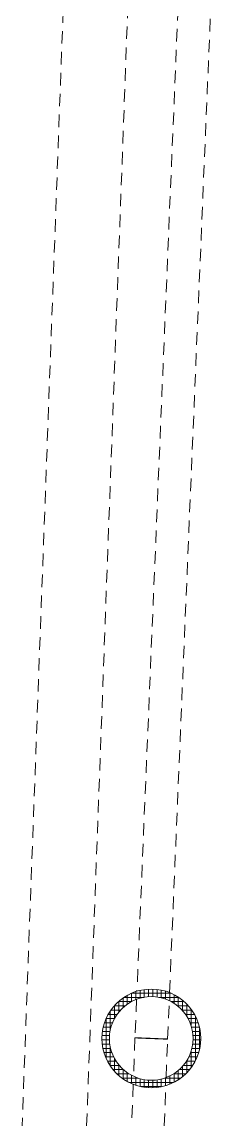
# Model space of a CAD drawing. Header units: metres. Extents: x -86 to 44, y -23 to 39.
# Drawn here: x 40.15 to 42.64, y -22.6 to -9.41 of the extents above; entities that cross this region are included whole.
import ezdxf

# ---------------------------------------------------------------- set-up
doc = ezdxf.new("R2010")
doc.units = ezdxf.units.M
doc.linetypes.add('_Strichliert - Mittel', pattern=[0.25, 0.15, -0.1])
for name, color, linetype, lineweight in [('A-GENM-____-MCUT', 7, 'Continuous', 9), ('A-GENM-____-OTLN', 7, 'Continuous', 9), ('P-PIPE-____-OTLN', 7, 'Continuous', 9)]:
    doc.layers.add(name, color=color, linetype=linetype, lineweight=lineweight)

# ---------------------------------------------------------------- blocks, each defined once
blk = doc.blocks.new('Schachtbauwerk - Schachtbauwerk_DN1000-V75--01_UG_OK_FFB_AF')
at = {"layer": 'A-GENM-____-OTLN'}
h = blk.add_hatch(dxfattribs=at)
h.set_pattern_fill('FP_12', color=256, style=0, pattern_type=2)
h.set_pattern_definition([(0, (-41.698, 21.556), (0, 0.0508), []), (90, (-41.698, 21.556), (-0.0508, 3e-18), [])])
h.paths.add_polyline_path([(0, -0.59), (0.085, -0.584), (0.169, -0.565), (0.245, -0.537), (0.319, -0.496), (0.386, -0.446), (0.446, -0.386), (0.496, -0.319), (0.538, -0.242), (0.566, -0.166), (0.584, -0.084), (0.59, 0), (0.584, 0.084), (0.566, 0.166), (0.537, 0.245), (0.496, 0.319), (0.444, 0.388), (0.386, 0.446), (0.319, 0.496), (0.245, 0.537), (0.166, 0.566), (0.084, 0.584), (0, 0.59), (-0.085, 0.584), (-0.167, 0.566), (-0.245, 0.537), (-0.319, 0.496), (-0.386, 0.446), (-0.446, 0.386), (-0.496, 0.319), (-0.537, 0.245), (-0.566, 0.166), (-0.584, 0.084), (-0.59, 0), (-0.584, -0.084), (-0.566, -0.166), (-0.537, -0.245), (-0.496, -0.319), (-0.446, -0.386), (-0.386, -0.446), (-0.319, -0.496), (-0.245, -0.537), (-0.166, -0.566), (-0.084, -0.584), (-0.022, -0.588)])
h.paths.add_polyline_path([(0, -0.5), (-0.078, -0.494), (-0.155, -0.476), (-0.227, -0.446), (-0.294, -0.405), (-0.354, -0.354), (-0.405, -0.294), (-0.446, -0.226), (-0.476, -0.155), (-0.494, -0.078), (-0.5, 0), (-0.494, 0.078), (-0.476, 0.155), (-0.446, 0.227), (-0.405, 0.294), (-0.354, 0.354), (-0.294, 0.405), (-0.227, 0.446), (-0.152, 0.476), (-0.078, 0.494), (0, 0.5), (0.078, 0.494), (0.155, 0.476), (0.227, 0.446), (0.294, 0.405), (0.354, 0.354), (0.405, 0.294), (0.446, 0.226), (0.476, 0.155), (0.494, 0.078), (0.5, 0), (0.494, -0.078), (0.476, -0.155), (0.446, -0.227), (0.405, -0.294), (0.354, -0.354), (0.294, -0.405), (0.227, -0.446), (0.152, -0.476), (0.078, -0.494), (0, -0.5)])
at = {"layer": 'A-GENM-____-MCUT'}
for radius, start, end in [(0.59, 360, 180), (0.5, 0, 180), (0.59, 180, 360), (0.5, 180, 0)]:
    blk.add_arc((0, 0), radius, start, end, dxfattribs=at)

msp = doc.modelspace()

# ---------------------------------------------------------------- linework, layer by layer
at = {"layer": 'P-PIPE-____-OTLN', "color": 253, "linetype": '_Strichliert - Mittel', "true_color": 0x999999}
for p, q in [((40.9024, -2.2704), (40.1547, -22.6018)), ((40.9253, -22.6018), (41.6719, -2.2987)), ((42.2467, -3.7445), (41.5262, -20.9922)), ((41.9158, -21.0095), (42.6363, -3.7617)), ((41.5221, -21.0896), (41.5029, -21.5482)), ((41.8926, -21.5645), (41.9118, -21.1054)), ((41.5029, -21.5489), (41.4854, -22.0079)), ((41.8751, -22.0224), (41.8926, -21.5638)), ((41.4817, -22.1038), (41.4627, -22.6018)), ((41.853, -22.6018), (41.8714, -22.1197))]:
    msp.add_line(p, q, dxfattribs=at)
for major_axis, ratio, start_param, end_param in [((-0.1948, 0.0081), 0.0042466, 4.9368033, 6.2831853), ((-0.1948, 0.0081), 0.0042466, 0, 0.3647185), ((-0.1949, 0.0074), 0.0051251, 4.712389, 6.2831853), ((-0.1949, 0.0074), 0.0051251, 0, 0.2243971), ((-0.1949, 0.0074), 0.0051251, 0.2243995, 0.4487944), ((-0.1948, 0.0081), 0.0042466, 0.3647185, 0.448799), ((-0.1948, 0.0081), 0.0042466, 0.4488005, 0.6731984), ((-0.1949, 0.0074), 0.0051251, 0.448799, 0.6731918), ((-0.1948, 0.0081), 0.0042466, 0.6732048, 0.8975979), ((-0.1949, 0.0074), 0.0051251, 0.6731984, 0.8975896), ((-0.1948, 0.0081), 0.0042466, 0.8976072, 1.1219974), ((-0.1949, 0.0074), 0.0051251, 0.8975979, 1.1219878), ((-0.1948, 0.0081), 0.0042466, 1.122009, 1.3463969), ((-0.1949, 0.0074), 0.0051251, 1.1219974, 1.3463865), ((-0.1948, 0.0081), 0.0042466, 1.3464104, 1.5707963), ((-0.1949, 0.0074), 0.0051251, 1.3463969, 1.5707857), ((-0.1948, 0.0081), 0.0042466, 4.7124052, 4.9367885), ((-0.1948, 0.0081), 0.0042466, 1.5708117, 1.7951958), ((-0.1949, 0.0074), 0.0051251, 1.5707963, 1.7951855), ((-0.1949, 0.0074), 0.0051251, 3.1415927, 4.712389), ((-0.1948, 0.0081), 0.0042466, 4.4880047, 4.712389), ((-0.1949, 0.0074), 0.0051251, 1.7951958, 1.8708941), ((-0.1948, 0.0081), 0.0042466, 1.795213, 2.0195953), ((-0.1948, 0.0081), 0.0042466, 4.263604, 4.4879895), ((-0.1949, 0.0074), 0.0051251, 1.8708941, 2.0195857), ((-0.1948, 0.0081), 0.0042466, 4.0392029, 4.26359), ((-0.1949, 0.0074), 0.0051251, 2.0195953, 2.2439865), ((-0.1948, 0.0081), 0.0042466, 2.0196148, 2.2439948), ((-0.1949, 0.0074), 0.0051251, 2.2439948, 2.4683876), ((-0.1948, 0.0081), 0.0042466, 2.2440173, 2.4683942), ((-0.1948, 0.0081), 0.0042466, 3.8148009, 4.0391906), ((-0.1948, 0.0081), 0.0042466, 3.5903969, 3.8147911), ((-0.1949, 0.0074), 0.0051251, 2.4683942, 2.6927891), ((-0.1948, 0.0081), 0.0042466, 2.4684215, 2.6927937), ((-0.1948, 0.0081), 0.0042466, 3.3659921, 3.5903916), ((-0.1949, 0.0074), 0.0051251, 2.6927937, 2.9171908), ((-0.1948, 0.0081), 0.0042466, 2.6928312, 2.9171932), ((-0.1949, 0.0074), 0.0051251, 2.9172159, 3.1415927), ((-0.1948, 0.0081), 0.0042466, 3.1415927, 3.3659665), ((-0.1948, 0.0081), 0.0042466, 2.9172793, 3.1415927)]:
    msp.add_ellipse((41.6978, -21.5563), major_axis=major_axis, ratio=ratio, start_param=start_param, end_param=end_param, dxfattribs=at)

# ---------------------------------------------------------------- block references
at = {"layer": 'A-GENM-____-MCUT'}
msp.add_blockref('Schachtbauwerk - Schachtbauwerk_DN1000-V75--01_UG_OK_FFB_AF', (41.6978, -21.5563), dxfattribs=at)

doc.saveas('drawing.dxf')
